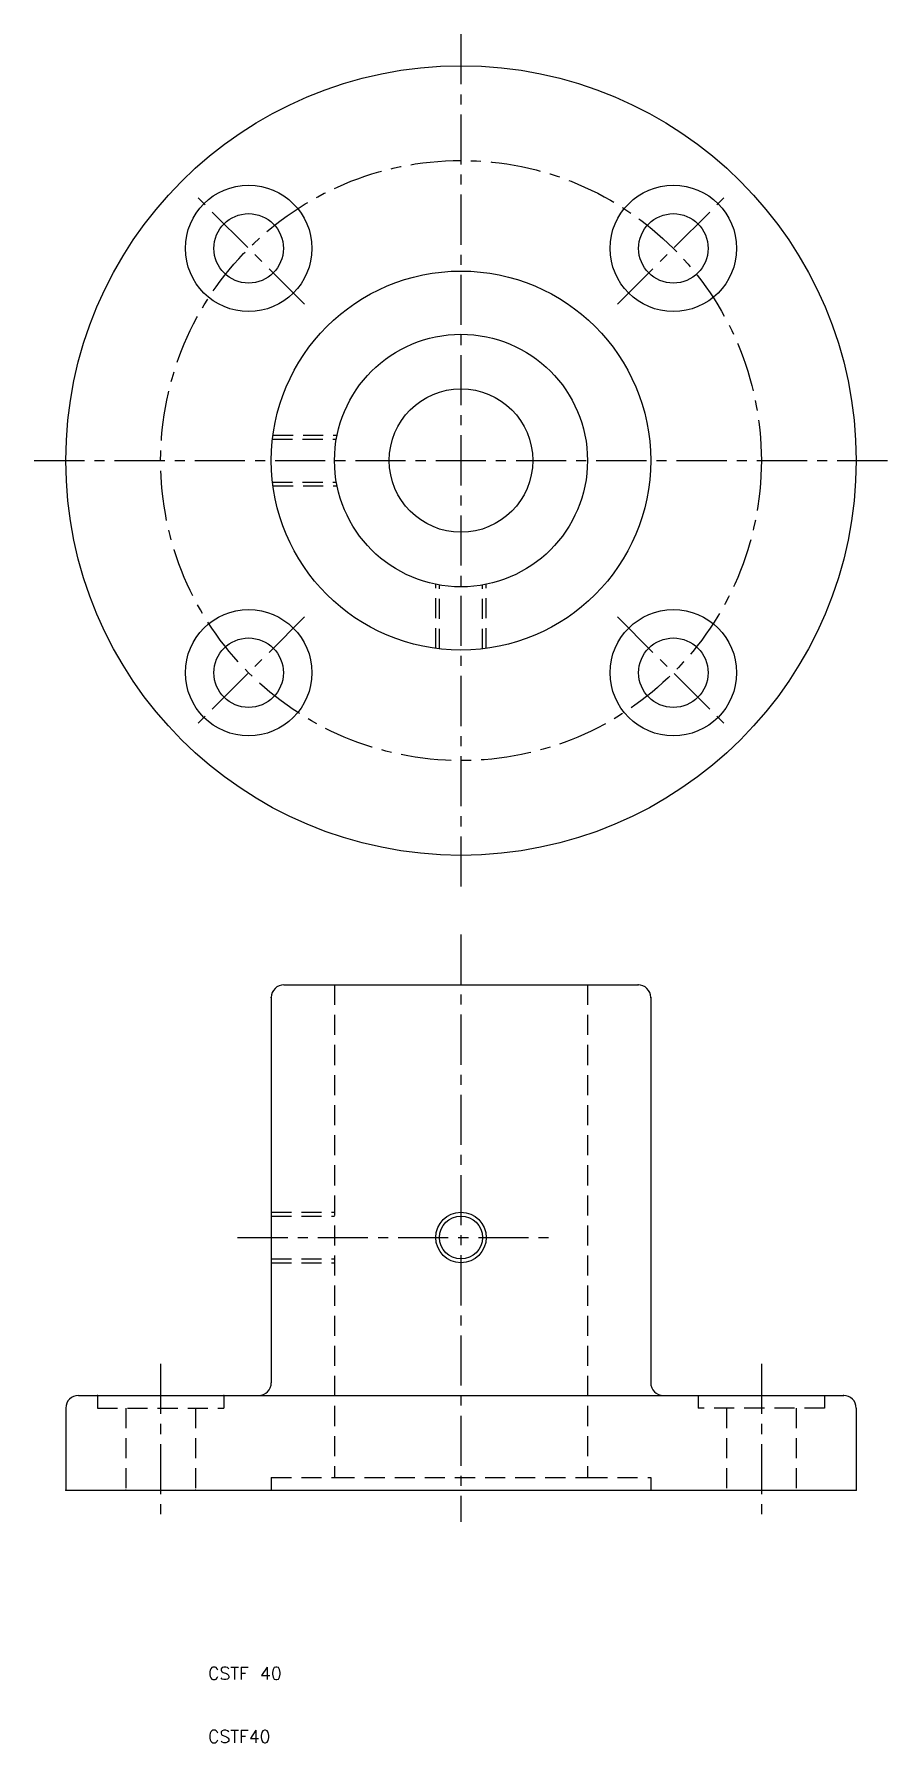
# Model space of a CAD drawing. Extents: x -18 to 118, y 10 to 280.
import ezdxf

# ---------------------------------------------------------------- set-up
doc = ezdxf.new("R2010")
doc.units = 0
doc.header["$LTSCALE"] = 0.25
doc.linetypes.add('CENTER', pattern=[50.8, 31.75, -6.35, 6.35, -6.35])
doc.linetypes.add('DASHED', pattern=[19.05, 12.7, -6.35])
doc.layers.get('0').update_dxf_attribs({"linetype": 'CONTINUOUS'})
doc.layers.add('CENTER', color=1, linetype='CENTER')
doc.styles.get("Standard").update_dxf_attribs({"font": 'txt.shx', "bigfont": 'extfont.shx'})

msp = doc.modelspace()

# ---------------------------------------------------------------- linework, layer by layer
at = {"color": 3, "linetype": 'DASHED'}
for p, q in [((20.19, 216.4), (30.29, 216.4)), ((20.27, 217), (30.4, 217)), ((20.19, 209.6), (30.29, 209.6)), ((20.27, 209), (30.4, 209)), ((46, 183.27), (46, 193.4)), ((46.6, 183.19), (46.6, 193.29)), ((53.4, 183.19), (53.4, 193.29)), ((54, 183.27), (54, 193.4)), ((30, 130), (30, 52)), ((70, 130), (70, 52)), ((20, 94), (30, 94)), ((20, 93.4), (30, 93.4)), ((20, 86.6), (30, 86.6)), ((20, 86), (30, 86)), ((-7.5, 65), (-7.5, 63)), ((12.5, 65), (12.5, 63)), ((87.5, 65), (87.5, 63)), ((107.5, 65), (107.5, 63)), ((-7.5, 63), (12.5, 63)), ((-3, 63), (-3, 50)), ((8, 63), (8, 50)), ((107.5, 63), (87.5, 63)), ((92, 63), (92, 50)), ((103, 63), (103, 50)), ((20, 52), (30, 52)), ((20, 52), (20, 50)), ((30, 52), (70, 52)), ((70, 52), (80, 52)), ((80, 52), (80, 50))]:
    msp.add_line(p, q, dxfattribs=at)
for p, q in [((22, 130), (78, 130)), ((20, 128), (20, 67)), ((80, 128), (80, 67)), ((-10.5, 65), (18, 65)), ((18, 65), (82, 65)), ((82, 65), (110.5, 65)), ((-12.5, 63), (-12.5, 50)), ((112.5, 63), (112.5, 50)), ((-12.5, 50), (112.5, 50))]:
    msp.add_line(p, q)
for centre, radius in [((50, 213), 62.5), ((16.41, 246.59), 10), ((83.59, 246.59), 10), ((16.41, 246.59), 5.5), ((83.59, 246.59), 5.5), ((50, 213), 30), ((50, 213), 20), ((50, 213), 11.35), ((16.41, 179.41), 10), ((83.59, 179.41), 10), ((16.41, 179.41), 5.5), ((83.59, 179.41), 5.5), ((50, 90), 3.4)]:
    msp.add_circle(centre, radius)
at = {"color": 3}
msp.add_circle((50, 90), 4, dxfattribs=at)
for centre, start, end in [((22, 128), 90, 180), ((78, 128), 0, 90), ((-10.5, 63), 90, 180), ((18, 67), 270, 0), ((82, 67), 180, 270), ((110.5, 63), 0, 90)]:
    msp.add_arc(centre, 2, start, end)
for p in [(78, 130), (20, 128), (80, 128), (110.5, 65), (-12.5, 50), (-12.5, 50), (112.5, 50), (112.5, 50), (112.5, 50), (112.5, 50)]:
    msp.add_point(p)
at = {"color": 3, "linetype": 'DASHED'}
for p in [(-7.5, 65), (-7.5, 65), (12.5, 65), (-3, 50), (8, 50), (20, 50), (80, 50)]:
    msp.add_point(p, dxfattribs=at)
at = {"layer": 'CENTER', "color": 1, "linetype": 'CENTER'}
for p, q in [((50, 280.5), (50, 145.5)), ((25.25, 237.75), (7.57, 255.43)), ((74.75, 237.75), (92.43, 255.43)), ((-17.5, 213), (117.5, 213)), ((25.25, 188.25), (7.57, 170.57)), ((74.75, 188.25), (92.43, 170.57)), ((50, 137.99), (50, 45)), ((14.65, 90), (64.48, 90)), ((2.5, 70), (2.5, 45)), ((97.5, 70), (97.5, 45))]:
    msp.add_line(p, q, dxfattribs=at)
msp.add_circle((50, 213), 47.5, dxfattribs=at)

# ---------------------------------------------------------------- texts
for s, p in [('CSTF 40', (10, 20)), ('CSTF40', (10, 10))]:
    msp.add_text(s, height=2).set_placement(p)

doc.saveas('drawing.dxf')
